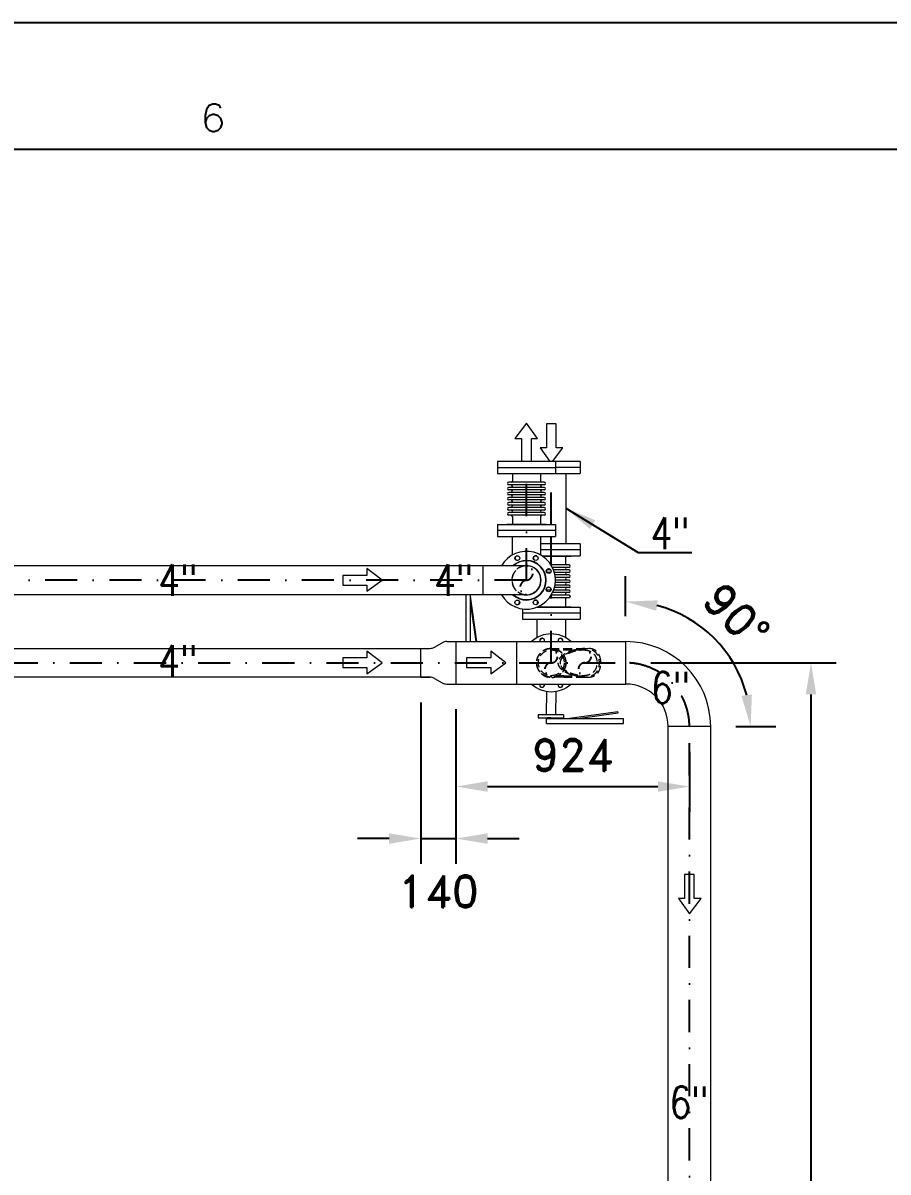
# Model space of a CAD drawing. Header units: millimetres. Extents: x -312439 to 477422, y -331570 to 212570.
# Drawn here: x 365740 to 369165, y 174999 to 179550 of the extents above; entities that cross this region are included whole.
import ezdxf

# ---------------------------------------------------------------- set-up
doc = ezdxf.new("R2010")
doc.units = ezdxf.units.MM
doc.linetypes.add('DASHDOT', pattern=[25.4, 12.7, -6.35, 0, -6.35])
doc.linetypes.add('HIDDEN', pattern=[9.525, 6.35, -3.175])
for name, color, linetype in [('ARCONDTEXTO', 4, 'Continuous'), ('FORMATO A1', 1, 'Continuous'), ('TEXTO FORMATO', 4, 'Continuous')]:
    doc.layers.add(name, color=color, linetype=linetype)
doc.styles.add('ROMAND', font='ROMAND.SHX')
doc.styles.add('ROMANS', font='romans.shx', dxfattribs={"height": 187.5})
doc.dimstyles.new('1-50 (MILIMETRO)', dxfattribs={"dimscale": 0, "dimtxt": 125, "dimasz": 125, "dimexe": 100, "dimexo": 100, "dimgap": 50, "dimtad": 0, "dimdec": 0, "dimzin": 0, "dimdsep": 46, "dimtxsty": 'ROMAND', "dimcen": -390, "dimclrd": 1, "dimclre": 1, "dimclrt": 3, "dimadec": 0, "dimazin": 0, "dimtfac": 1, "dimtdec": 0, "dimtix": 1, "dimtmove": 2, "dimatfit": 2, "dimfxl": 1, "dimtvp": 1, "dimtolj": 1, "dimtzin": 0, "dimarcsym": 0})

# ---------------------------------------------------------------- blocks, each defined once
blk = doc.blocks.new('A$C2D342850')
at = {"layer": 'FORMATO A1', "color": 1, "linetype": 'Continuous'}
blk.add_line((84100, 0), (0, 0), dxfattribs=at)
at = {"layer": 'FORMATO A1', "color": 2, "linetype": 'Continuous'}
blk.add_line((2500, -1000), (83100, -1000), dxfattribs=at)
at = {"layer": 'FORMATO A1', "color": 1, "linetype": 'Continuous'}
blk.add_lwpolyline([(57262.7, -674.37), (57252.39, -653.75), (57221.45, -643.44), (57200.83, -643.44), (57169.89, -653.75), (57149.26, -684.69), (57138.95, -736.25), (57138.95, -787.81), (57149.26, -829.06), (57169.89, -849.69), (57200.83, -860), (57211.14, -860), (57242.08, -849.69), (57262.7, -829.06), (57273.01, -798.12), (57273.01, -787.81), (57262.7, -756.87), (57242.08, -736.25), (57211.14, -725.94), (57200.83, -725.94), (57169.89, -736.25), (57149.26, -756.87), (57138.95, -787.81)], dxfattribs=at)
blk = doc.blocks.new('*D101')
at = {"color": 1, "lineweight": -2, "transparency": 16777216}
for p, q in [((367314.8, 176858.7), (367314.8, 176219.9)), ((367454.5, 176831.7), (367454.5, 176219.9)), ((367189.8, 176319.9), (367064.8, 176319.9)), ((367314.8, 176319.9), (367454.5, 176319.9)), ((367579.5, 176319.9), (367704.5, 176319.9))]:
    blk.add_line(p, q, dxfattribs=at)
at = {"color": 1, "transparency": 16777216}
for points in [[(367189.8, 176340.8), (367189.8, 176299.1), (367314.8, 176319.9)], [(367579.5, 176340.8), (367579.5, 176299.1), (367454.5, 176319.9)]]:
    blk.add_solid(points, dxfattribs=at)
at = {"layer": 'Defpoints', "color": 0, "transparency": 16777216}
for p in [(367314.8, 176958.7), (367454.5, 176931.7), (367454.5, 176319.9)]:
    blk.add_point(p, dxfattribs=at)
at = {"color": 3, "transparency": 16777216, "insert": (367384.7, 176110.8), "char_height": 125, "attachment_point": 5, "style": 'ROMAND'}
blk.add_mtext('\\A1;140', dxfattribs=at)
blk = doc.blocks.new('*D102')
at = {"color": 1, "lineweight": -2, "transparency": 16777216}
for p, q in [((367454.5, 176831.7), (367454.5, 176425.8)), ((368378.9, 176663.4), (368378.9, 176425.8)), ((367579.5, 176525.8), (368253.9, 176525.8))]:
    blk.add_line(p, q, dxfattribs=at)
at = {"color": 1, "transparency": 16777216}
for points in [[(367579.5, 176546.7), (367579.5, 176505), (367454.5, 176525.8)], [(368253.9, 176546.7), (368253.9, 176505), (368378.9, 176525.8)]]:
    blk.add_solid(points, dxfattribs=at)
at = {"layer": 'Defpoints', "color": 0, "transparency": 16777216}
for p in [(367454.5, 176931.7), (368378.9, 176763.4), (368378.9, 176525.8)]:
    blk.add_point(p, dxfattribs=at)
at = {"color": 3, "transparency": 16777216, "insert": (367916.7, 176650.8), "char_height": 125, "attachment_point": 5, "style": 'ROMAND'}
blk.add_mtext('\\A1;924', dxfattribs=at)
blk = doc.blocks.new('*D103')
at = {"color": 1, "lineweight": -2, "transparency": 16777216}
for p, q in [((368226.4, 177015.9), (368960.2, 177015.9)), ((368860.2, 176890.9), (368860.2, 172213)), ((368478.9, 172088), (368960.2, 172088))]:
    blk.add_line(p, q, dxfattribs=at)
at = {"color": 1, "transparency": 16777216}
for points in [[(368839.4, 176890.9), (368881, 176890.9), (368860.2, 177015.9)], [(368839.4, 172213), (368881, 172213), (368860.2, 172088)]]:
    blk.add_solid(points, dxfattribs=at)
at = {"layer": 'Defpoints', "color": 0, "transparency": 16777216}
for p in [(368126.4, 177015.9), (368378.9, 172088), (368860.2, 172088)]:
    blk.add_point(p, dxfattribs=at)
at = {"color": 3, "transparency": 16777216, "insert": (368735.2, 174552), "char_height": 125, "attachment_point": 5, "rotation": 90, "style": 'ROMAND'}
blk.add_mtext('\\A1;4928', dxfattribs=at)
blk = doc.blocks.new('*D104')
at = {"color": 1, "lineweight": -2, "transparency": 16777216}
for p, q in [((368126.4, 177200), (368126.4, 177358.4)), ((368563, 176763.4), (368721.4, 176763.4))]:
    blk.add_line(p, q, dxfattribs=at)
blk.add_arc((368126.4, 176763.4), 495, 14.5079, 75.4921, dxfattribs=at)
at = {"color": 1, "transparency": 16777216}
for points in [[(368247.8, 177221.9), (368253.1, 177263.3), (368126.4, 177258.4)], [(368626.3, 176890), (368585, 176884.8), (368621.4, 176763.4)]]:
    blk.add_solid(points, dxfattribs=at)
at = {"layer": 'Defpoints', "color": 0, "transparency": 16777216}
for p in [(368126.4, 177100), (368555.1, 177010.9), (368126.4, 176763.4), (368463, 176763.4)]:
    blk.add_point(p, dxfattribs=at)
at = {"color": 3, "transparency": 16777216, "insert": (368564.8, 177201.8), "char_height": 125, "attachment_point": 5, "rotation": 315, "style": 'ROMAND'}
blk.add_mtext('\\A1;90°', dxfattribs=at)

msp = doc.modelspace()

# ---------------------------------------------------------------- linework, layer by layer
at = {"color": 1, "linetype": 'Continuous', "lineweight": 0}
for p, q in [((367733.801, 177964.48), (367687.501, 177904.402)), ((367777.656, 177904.402), (367733.801, 177964.48)), ((367687.501, 177904.402), (367714.624, 177904.402)), ((367714.624, 177904.402), (367714.624, 177813.516)), ((367752.979, 177813.516), (367752.979, 177904.402)), ((367752.979, 177904.402), (367777.656, 177904.402)), ((367006.446, 177362.044), (367006.446, 177323.689)), ((367101.765, 177362.044), (367006.446, 177362.044)), ((367101.765, 177389.166), (367101.765, 177362.044)), ((367161.843, 177342.866), (367101.765, 177389.166)), ((367006.446, 177323.689), (367101.765, 177323.689)), ((367101.765, 177299.012), (367161.843, 177342.866)), ((367101.765, 177323.689), (367101.765, 177299.012))]:
    msp.add_line(p, q, dxfattribs=at)
at = {"color": 4, "linetype": 'Continuous', "lineweight": 0}
for p, q in [((367812.624, 177961.844), (367812.624, 177866.525)), ((367850.979, 177961.844), (367812.624, 177961.844)), ((367850.979, 177866.525), (367850.979, 177961.844)), ((367787.947, 177866.525), (367826.641, 177813.516)), ((367812.624, 177866.525), (367787.947, 177866.525)), ((367837.249, 177813.516), (367878.101, 177866.525)), ((367878.101, 177866.525), (367850.979, 177866.525)), ((367101.765, 177062.166), (367101.765, 177035.044)), ((367161.843, 177015.866), (367101.765, 177062.166)), ((367592.124, 177062.166), (367592.124, 177035.044)), ((367652.202, 177015.866), (367592.124, 177062.166)), ((367006.446, 177035.044), (367006.446, 176996.689)), ((367101.765, 177035.044), (367006.446, 177035.044)), ((367006.446, 176996.689), (367101.765, 176996.689)), ((367101.765, 176972.012), (367161.843, 177015.866)), ((367101.765, 176996.689), (367101.765, 176972.012)), ((367496.804, 177035.044), (367496.804, 176996.689)), ((367592.124, 177035.044), (367496.804, 177035.044)), ((367496.804, 176996.689), (367592.124, 176996.689)), ((367592.124, 176972.012), (367652.202, 177015.866)), ((367592.124, 176996.689), (367592.124, 176972.012)), ((368359.706, 176177.427), (368359.706, 176082.107)), ((368398.061, 176177.427), (368359.706, 176177.427)), ((368398.061, 176082.107), (368398.061, 176177.427)), ((368335.029, 176082.107), (368378.884, 176022.029)), ((368359.706, 176082.107), (368335.029, 176082.107)), ((368378.884, 176022.029), (368425.184, 176082.107)), ((368425.184, 176082.107), (368398.061, 176082.107))]:
    msp.add_line(p, q, dxfattribs=at)
at = {"color": 5, "linetype": 'Continuous', "lineweight": 0}
for p, q in [((367848.301, 177813.516), (367619.301, 177813.516)), ((367619.301, 177813.516), (367619.301, 177765.916)), ((367619.301, 177789.716), (367848.301, 177789.716)), ((367848.301, 177813.516), (367848.301, 177765.916)), ((367946.301, 177813.208), (367848.301, 177813.208)), ((367946.301, 177789.408), (367848.301, 177789.408)), ((367946.301, 177813.208), (367946.301, 177765.608)), ((367619.301, 177765.916), (367848.301, 177765.916)), ((367656.901, 177764.316), (367655.301, 177765.916)), ((367810.701, 177764.316), (367656.901, 177764.316)), ((367804.308, 177730.693), (367663.295, 177730.693)), ((367677.801, 177764.316), (367677.801, 177735.693)), ((367789.801, 177764.316), (367789.801, 177735.693)), ((367908.701, 177764.008), (367789.801, 177764.008)), ((367810.701, 177764.316), (367812.301, 177765.916)), ((367811.993, 177765.608), (367946.301, 177765.608)), ((367888.951, 177764.008), (367888.951, 177488.116)), ((367908.701, 177764.008), (367910.301, 177765.608)), ((367804.308, 177720.693), (367663.295, 177720.693)), ((367804.308, 177710.693), (367663.295, 177710.693)), ((367804.308, 177700.693), (367663.295, 177700.693)), ((367804.308, 177690.693), (367663.295, 177690.693)), ((367804.308, 177680.693), (367663.295, 177680.693)), ((367804.308, 177670.693), (367663.295, 177670.693)), ((367804.308, 177660.693), (367663.295, 177660.693)), ((367804.308, 177650.693), (367663.295, 177650.693)), ((367804.308, 177640.693), (367663.295, 177640.693)), ((367804.308, 177630.693), (367663.295, 177630.693)), ((367804.308, 177620.693), (367663.295, 177620.693)), ((367804.308, 177610.932), (367663.295, 177610.932)), ((367804.308, 177600.693), (367663.295, 177600.693)), ((367677.801, 177595.693), (367677.801, 177565.116)), ((367789.801, 177595.693), (367789.801, 177565.116)), ((367619.301, 177563.516), (367848.301, 177563.516)), ((367619.301, 177563.516), (367619.301, 177515.916)), ((367656.901, 177565.116), (367655.301, 177563.516)), ((367656.901, 177565.116), (367810.701, 177565.116)), ((367810.701, 177565.116), (367812.301, 177563.516)), ((367848.301, 177563.516), (367848.301, 177515.916)), ((367848.301, 177539.716), (367619.301, 177539.716)), ((367619.301, 177515.916), (367848.301, 177515.916)), ((367656.901, 177514.316), (367655.301, 177515.916)), ((367810.701, 177514.316), (367656.901, 177514.316)), ((367676.651, 177514.316), (367676.651, 177442.084)), ((367790.951, 177442.084), (367790.951, 177514.316)), ((367810.701, 177514.316), (367812.301, 177515.916)), ((367790.951, 177488.116), (367908.701, 177488.116)), ((367946.301, 177486.516), (367790.951, 177486.516)), ((367946.301, 177462.716), (367790.951, 177462.716)), ((367908.701, 177488.116), (367910.301, 177486.516)), ((367946.301, 177486.516), (367946.301, 177438.916)), ((367796.128, 177438.916), (367946.301, 177438.916)), ((367908.701, 177437.316), (367798.527, 177437.316)), ((367887.801, 177437.316), (367887.801, 177408.693)), ((367908.701, 177437.316), (367910.301, 177438.916)), ((367733.801, 177400.016), (363310.144, 177400.016)), ((367562.351, 177285.716), (367562.351, 177400.016)), ((367829.296, 177373.693), (367813.844, 177373.693)), ((367829.808, 177383.693), (367813.959, 177383.693)), ((367902.308, 177403.693), (367830.808, 177403.693)), ((367902.308, 177393.693), (367836.402, 177393.693)), ((367902.308, 177383.693), (367840.775, 177383.693)), ((367902.308, 177373.693), (367844.073, 177373.693)), ((367902.308, 177363.693), (367846.391, 177363.693)), ((367788.541, 177323.693), (367787.639, 177323.693)), ((367791.071, 177333.693), (367790.21, 177333.693)), ((367790.951, 177342.866), (367790.951, 177352.759)), ((367791.795, 177343.693), (367790.951, 177343.693)), ((367902.308, 177323.693), (367846.685, 177323.693)), ((367902.308, 177353.693), (367847.788, 177353.693)), ((367902.308, 177333.693), (367847.933, 177333.693)), ((367902.308, 177343.693), (367848.298, 177343.693)), ((367733.801, 177285.716), (363273.415, 177285.716)), ((367494.107, 177285.716), (367494.107, 177100.016)), ((367512.617, 177100.016), (367512.617, 177285.716)), ((367537.18, 177100.016), (367512.617, 177279.518)), ((367764.559, 177293.693), (367762.924, 177293.693)), ((367776.574, 177303.693), (367775.414, 177303.693)), ((367783.931, 177313.693), (367782.945, 177313.693)), ((367830.525, 177303.693), (367812.497, 177303.693)), ((367826.455, 177313.693), (367816.043, 177313.693)), ((367902.308, 177273.693), (367825.045, 177273.693)), ((367902.308, 177283.932), (367831.97, 177283.932)), ((367902.308, 177293.693), (367837.205, 177293.693)), ((367902.308, 177303.693), (367841.392, 177303.693)), ((367902.308, 177313.693), (367844.523, 177313.693)), ((367512.617, 177247.052), (367532.737, 177100.016)), ((367717.301, 177229.561), (367717.301, 177188.916)), ((367775.801, 177261.793), (367775.801, 177247.774)), ((367776.273, 177236.516), (367946.301, 177236.516)), ((367780.036, 177238.116), (367908.701, 177238.116)), ((367887.801, 177268.693), (367887.801, 177238.116)), ((367908.701, 177238.116), (367910.301, 177236.516)), ((367946.301, 177236.516), (367946.301, 177188.916)), ((367946.301, 177212.716), (367717.301, 177212.716)), ((367717.301, 177188.916), (367946.301, 177188.916)), ((367754.901, 177187.316), (367753.301, 177188.916)), ((367908.701, 177187.316), (367754.901, 177187.316)), ((367774.651, 177187.316), (367774.651, 177115.084)), ((367888.951, 177115.084), (367888.951, 177187.316)), ((367908.701, 177187.316), (367910.301, 177188.916)), ((367368.904, 177077.583), (367400.467, 177095.449)), ((367417.807, 177100.016), (368126.434, 177100.016)), ((367454.536, 177100.016), (367454.536, 176931.716)), ((367694.67, 177100.016), (367694.67, 176931.716)), ((368126.434, 176931.716), (368126.434, 177100.016)), ((363130.433, 177073.016), (367351.565, 177073.016)), ((367314.836, 176958.716), (367314.836, 177073.016)), ((367351.565, 176958.716), (363130.433, 176958.716)), ((367314.836, 176958.716), (367351.565, 176958.716)), ((367368.904, 176954.149), (367400.467, 176936.283)), ((367417.807, 176931.716), (367454.536, 176931.716)), ((367454.536, 176931.716), (367694.67, 176931.716)), ((367694.67, 176931.716), (368126.434, 176931.716)), ((367812.353, 176903.03), (367811.542, 176810.033)), ((367849.448, 176902.734), (367848.637, 176809.71)), ((368095.86, 176822.146), (367895.15, 176794.682)), ((367927.615, 176794.682), (368096.456, 176817.786)), ((368096.456, 176817.786), (368095.86, 176822.146)), ((367780.092, 176810.308), (367779.99, 176798.643)), ((367779.99, 176798.643), (367879.986, 176797.772)), ((367880.088, 176809.436), (367780.092, 176810.308)), ((368117.488, 176794.682), (367812.488, 176794.682)), ((367812.488, 176776.172), (367812.488, 176794.682)), ((367812.488, 176776.172), (368117.488, 176776.172)), ((367829.988, 176798.207), (367815.662, 176798.207)), ((367815.662, 176794.682), (367815.662, 176798.207)), ((367844.314, 176794.682), (367844.314, 176798.083)), ((367880.088, 176809.436), (367879.986, 176797.772)), ((368117.488, 176776.172), (368117.488, 176794.682)), ((368463.034, 176763.416), (368294.734, 176763.416)), ((368294.734, 172250.377), (368294.734, 176763.416)), ((368463.034, 172250.377), (368463.034, 176763.416))]:
    msp.add_line(p, q, dxfattribs=at)
at = {"color": 6, "linetype": 'DASHDOT', "ltscale": 10}
for p, q in [((367733.801, 177342.866), (367733.801, 177813.516)), ((367831.801, 177563.516), (367831.801, 177765.916)), ((367831.801, 177402.08), (367831.801, 177515.916)), ((367733.801, 177342.866), (358806.396, 177342.866)), ((367831.801, 177015.866), (367831.801, 177283.653)), ((363130.433, 177015.866), (368126.434, 177015.866)), ((368378.884, 172250.377), (368378.884, 176763.416))]:
    msp.add_line(p, q, dxfattribs=at)
at = {"color": 1, "linetype": 'HIDDEN', "lineweight": 0, "ltscale": 5}
for p, q in [((367831.801, 177073.016), (367882.018, 177073.016)), ((367831.801, 177066.996), (367882.018, 177066.996)), ((367882.413, 177073.016), (367962.705, 177073.016)), ((367882.413, 177066.996), (367957.636, 177066.996)), ((367882.018, 176964.736), (367831.801, 176964.736)), ((367882.018, 176958.716), (367831.801, 176958.716)), ((367882.413, 176964.736), (367957.636, 176964.736)), ((367882.413, 176958.716), (367962.705, 176958.716))]:
    msp.add_line(p, q, dxfattribs=at)
at = {"color": 5, "linetype": 'Continuous', "lineweight": 0}
for centre in [(367697.446, 177430.635), (367770.156, 177430.635), (367821.57, 177379.221), (367821.57, 177306.511), (367697.446, 177255.098), (367770.156, 177255.098)]:
    msp.add_circle(centre, 9.5, dxfattribs=at)
at = {"color": 1, "linetype": 'HIDDEN', "lineweight": 0, "ltscale": 5}
for radius in [58, 57.15, 51.13]:
    msp.add_circle((367831.801, 177015.866), radius, dxfattribs=at)
at = {"color": 5, "linetype": 'Continuous', "lineweight": 0}
for centre, radius, start, end in [((367663.295, 177725.693), 5, 90, 270), ((367672.801, 177735.693), 5, 270, 0), ((367794.801, 177735.693), 5, 180, 270), ((367804.308, 177725.693), 5, 270, 90), ((367663.295, 177705.693), 5, 90, 270), ((367663.295, 177685.693), 5, 90, 270), ((367672.801, 177715.693), 5, 270, 90), ((367672.801, 177695.693), 5, 270, 90), ((367672.801, 177675.693), 5, 270, 90), ((367794.801, 177715.693), 5, 90, 270), ((367794.801, 177695.693), 5, 90, 270), ((367794.801, 177675.693), 5, 90, 270), ((367804.308, 177705.693), 5, 270, 90), ((367804.308, 177685.693), 5, 270, 90), ((367663.295, 177665.693), 5, 90, 270), ((367663.295, 177645.693), 5, 90, 270), ((367672.801, 177655.693), 5, 270, 90), ((367672.801, 177635.693), 5, 270, 90), ((367794.801, 177655.693), 5, 90, 270), ((367794.801, 177635.693), 5, 90, 270), ((367804.308, 177665.693), 5, 270, 90), ((367804.308, 177645.693), 5, 270, 90), ((367663.295, 177605.813), 5.119, 90, 270), ((367663.295, 177625.693), 5, 90, 270), ((367672.801, 177595.693), 5, 0, 90), ((367672.927, 177615.693), 5.002, 287.829397, 88.562061), ((367794.676, 177615.693), 5.002, 91.437939, 252.170603), ((367794.801, 177595.693), 5, 90, 180), ((367804.308, 177625.693), 5, 270, 90), ((367804.308, 177605.813), 5.119, 270, 90), ((367733.801, 177342.866), 114.5, 209.942236, 150.057744), ((367733.801, 177342.866), 78.5, 226.721117, 133.278846), ((367733.801, 177342.866), 76.9, 228.002408, 131.997598), ((367698.214, 177430.949), 9.5, 114.750786, 289.749214), ((367698.214, 177430.949), 19.522, 109.038291, 114.961709), ((367770.921, 177430.314), 9.5, 69.750786, 244.749235), ((367770.921, 177430.314), 19.522, 64.038291, 69.961709), ((367892.801, 177408.693), 5, 180, 270), ((367733.801, 177342.866), 58, 260.178792, 99.821205), ((367733.801, 177342.866), 57.15, 270, 90), ((367821.884, 177378.454), 9.5, 24.750786, 199.749187), ((367821.884, 177378.454), 19.522, 19.038291, 24.961709), ((367892.801, 177388.693), 5, 90, 270), ((367892.801, 177368.693), 5, 90, 270), ((367902.308, 177398.693), 5, 270, 90), ((367902.308, 177378.693), 5, 270, 90), ((367902.308, 177358.693), 5, 270, 90), ((367821.249, 177305.747), 9.5, 339.750786, 154.749179), ((367892.801, 177348.693), 5, 90, 270), ((367892.801, 177328.693), 5, 90, 270), ((367902.308, 177338.693), 5, 270, 90), ((367902.308, 177318.693), 5, 270, 90), ((367821.249, 177305.747), 19.522, 334.038291, 339.961709), ((367892.676, 177288.693), 5.002, 91.437939, 252.170603), ((367892.801, 177308.693), 5, 90, 270), ((367892.801, 177268.693), 5, 90, 180), ((367902.308, 177298.693), 5, 270, 90), ((367902.308, 177278.813), 5.119, 270, 90), ((367696.682, 177255.418), 19.522, 244.038291, 249.961709), ((367696.682, 177255.418), 9.5, 249.750786, 64.749214), ((367769.389, 177254.784), 9.5, 294.750786, 109.749189), ((367769.389, 177254.784), 19.522, 289.038291, 294.961709), ((367417.807, 177064.816), 35.2, 90, 119.511499), ((367831.801, 177015.866), 114.5, 47.301682, 132.698318), ((367795.446, 177103.635), 9.5, 337.610522, 202.389474), ((367796.214, 177103.949), 9.5, 114.750786, 204.452827), ((367795.951, 177102.417), 9.889, 46.446377, 151.373861), ((367796.214, 177103.949), 19.522, 109.038291, 114.961709), ((367795.38, 177103.607), 9.5, 337.790554, 109.553301), ((367868.156, 177103.635), 9.5, 337.610522, 202.389474), ((367868.921, 177103.314), 9.5, 69.750786, 200.313322), ((367867.652, 177102.417), 9.889, 1.446377, 106.373861), ((367868.09, 177103.662), 9.5, 337.430586, 64.553301), ((367868.921, 177103.314), 19.522, 64.038291, 69.961709), ((368126.434, 176763.416), 336.6, 0, 90), ((367351.565, 177108.216), 35.2, 270, 299.511499), ((367351.565, 176923.516), 35.2, 60.488501, 90), ((367417.807, 176966.916), 35.2, 240.488501, 270), ((367831.801, 177015.866), 114.5, 227.301682, 312.698318), ((367795.446, 176928.098), 9.5, 157.610522, 22.389454), ((367795.513, 176928.07), 9.5, 157.430586, 244.553301), ((367795.951, 176929.315), 9.889, 181.446377, 286.373861), ((367794.682, 176928.418), 19.521, 244.033681, 249.966158), ((367794.682, 176928.418), 9.5, 249.750786, 20.313327), ((367868.156, 176928.098), 9.5, 157.610522, 22.389454), ((367868.223, 176928.125), 9.5, 157.790554, 289.553301), ((367867.652, 176929.315), 9.889, 226.446377, 331.373861), ((367867.389, 176927.784), 9.5, 294.750786, 24.452821), ((367867.389, 176927.784), 19.522, 289.038291, 294.961709), ((368126.434, 176763.416), 168.3, 0, 90)]:
    msp.add_arc(centre, radius, start, end, dxfattribs=at)
at = {"color": 1, "linetype": 'HIDDEN', "lineweight": 0, "ltscale": 5}
for centre, radius, start, end in [((367733.801, 177342.866), 58, 99.821208, 260.178792), ((367733.801, 177342.866), 57.15, 90, 270), ((367831.801, 177015.866), 58.291, 180, 0)]:
    msp.add_arc(centre, radius, start, end, dxfattribs=at)
at = {"color": 6, "linetype": 'DASHDOT', "ltscale": 3}
for centre, radius, start, end in [((367730.246, 177371.441), 28.795, 277.091698, 82.908302), ((367737.356, 177314.291), 28.795, 97.091698, 262.908302), ((367831.654, 177041.431), 25.565, 270.330174, 89.669826), ((367964.43, 177041.431), 25.565, 270.330174, 89.669826), ((367831.949, 176990.301), 25.565, 90.330174, 269.669826), ((367964.724, 176990.301), 25.565, 90.330174, 269.669826)]:
    msp.add_arc(centre, radius, start, end, dxfattribs=at)
at = {"color": 6, "linetype": 'DASHDOT', "ltscale": 10}
msp.add_arc((368126.434, 176763.416), 252.45, 0, 90, dxfattribs=at)
at = {"color": 1, "linetype": 'HIDDEN', "lineweight": 0, "ltscale": 5}
for points, knots in [([(367962.705, 176958.716), (367964.783, 176958.716), (367966.905, 176958.773), (367971.182, 176959.031), (367973.336, 176959.232), (367977.619, 176959.808), (367979.749, 176960.182), (367983.929, 176961.128), (367985.979, 176961.699), (367989.953, 176963.052), (367991.88, 176963.836), (367995.572, 176965.62), (367997.337, 176966.621), (368000.675, 176968.827), (368002.249, 176970.033), (368005.187, 176972.621), (368006.552, 176974.004), (368008.899, 176976.712), (368009.936, 176978.053), (368011.886, 176980.885), (368012.799, 176982.376), (368014.488, 176985.488), (368015.264, 176987.109), (368016.673, 176990.454), (368017.306, 176992.178), (368018.425, 176995.701), (368018.911, 176997.501), (368019.739, 177001.145), (368020.081, 177002.99), (368020.62, 177006.691), (368020.819, 177008.547), (368021.081, 177012.234), (368021.143, 177014.065), (368021.143, 177017.667), (368021.081, 177019.498), (368020.819, 177023.186), (368020.62, 177025.042), (368020.081, 177028.742), (368019.739, 177030.587), (368018.911, 177034.232), (368018.425, 177036.031), (368017.306, 177039.554), (368016.673, 177041.278), (368015.264, 177044.623), (368014.488, 177046.244), (368012.799, 177049.356), (368011.886, 177050.847), (368009.936, 177053.679), (368008.899, 177055.02), (368006.552, 177057.728), (368005.187, 177059.111), (368002.249, 177061.7), (368000.675, 177062.905), (367997.337, 177065.111), (367995.572, 177066.112), (367991.88, 177067.896), (367989.953, 177068.68), (367985.979, 177070.033), (367983.929, 177070.605), (367979.749, 177071.55), (367977.619, 177071.925), (367973.336, 177072.5), (367971.182, 177072.701), (367966.905, 177072.959), (367964.783, 177073.016), (367959.412, 177073.016), (367956.076, 177072.874), (367949.35, 177072.345), (367945.961, 177071.958), (367939.168, 177070.961), (367935.764, 177070.352), (367928.982, 177068.927), (367925.603, 177068.111), (367918.911, 177066.282), (367915.6, 177065.269), (367909.088, 177063.051), (367905.888, 177061.846), (367899.645, 177059.245), (367896.602, 177057.848), (367890.721, 177054.861), (367887.883, 177053.27), (367882.006, 177049.598), (367878.807, 177047.349), (367872.791, 177042.328), (367869.973, 177039.557), (367865.143, 177033.539), (367863.13, 177030.292), (367861.014, 177025.107), (367860.46, 177023.326), (367859.702, 177019.668), (367859.499, 177017.79), (367859.499, 177013.942), (367859.702, 177012.064), (367860.46, 177008.406), (367861.014, 177006.625), (367863.13, 177001.44), (367865.143, 176998.193), (367869.973, 176992.175), (367872.791, 176989.404), (367878.807, 176984.384), (367882.006, 176982.134), (367887.883, 176978.462), (367890.721, 176976.871), (367896.602, 176973.884), (367899.645, 176972.488), (367905.888, 176969.886), (367909.088, 176968.681), (367915.6, 176966.463), (367918.911, 176965.45), (367925.603, 176963.621), (367928.982, 176962.805), (367935.764, 176961.38), (367939.168, 176960.771), (367945.961, 176959.774), (367949.35, 176959.387), (367956.076, 176958.858), (367959.412, 176958.716), (367962.705, 176958.716)], [0, 0, 0, 0, 6.23412306, 6.23412306, 12.46824612, 12.46824612, 18.70236918, 18.70236918, 24.93649225, 24.93649225, 31.17061531, 31.17061531, 37.40473837, 37.40473837, 43.63886143, 43.63886143, 49.87298449, 49.87298449, 55.275467, 55.275467, 60.67794951, 60.67794951, 66.08043203, 66.08043203, 71.48291454, 71.48291454, 76.88539705, 76.88539705, 82.28787956, 82.28787956, 87.69036207, 87.69036207, 93.09284458, 93.09284458, 98.49532709, 98.49532709, 103.89780961, 103.89780961, 109.30029212, 109.30029212, 114.70277463, 114.70277463, 120.10525714, 120.10525714, 125.50773965, 125.50773965, 130.91022216, 130.91022216, 136.31270468, 136.31270468, 142.54682774, 142.54682774, 148.7809508, 148.7809508, 155.01507386, 155.01507386, 161.24919692, 161.24919692, 167.48331998, 167.48331998, 173.71744304, 173.71744304, 179.9515661, 179.9515661, 186.18568917, 186.18568917, 196.06222167, 196.06222167, 205.93875418, 205.93875418, 215.81528669, 215.81528669, 225.69181919, 225.69181919, 235.5683517, 235.5683517, 245.44488421, 245.44488421, 255.32141671, 255.32141671, 265.19794922, 265.19794922, 276.74082058, 276.74082058, 288.28369195, 288.28369195, 299.82656331, 299.82656331, 305.59799899, 305.59799899, 311.36943467, 311.36943467, 317.14087035, 317.14087035, 322.91230604, 322.91230604, 334.4551774, 334.4551774, 345.99804876, 345.99804876, 357.54092013, 357.54092013, 367.41745263, 367.41745263, 377.29398514, 377.29398514, 387.17051765, 387.17051765, 397.04705015, 397.04705015, 406.92358266, 406.92358266, 416.80011517, 416.80011517, 426.67664767, 426.67664767, 436.55318018, 436.55318018, 436.55318018, 436.55318018]), ([(367972.808, 176958.716), (367969.399, 176958.716), (367965.953, 176958.867), (367959.014, 176959.418), (367955.523, 176959.818), (367948.526, 176960.836), (367945.022, 176961.455), (367938.037, 176962.896), (367934.557, 176963.717), (367927.659, 176965.556), (367924.244, 176966.573), (367917.524, 176968.8), (367914.219, 176970.01), (367907.767, 176972.623), (367904.619, 176974.027), (367898.531, 176977.036), (367895.591, 176978.641), (367889.577, 176982.305), (367886.336, 176984.525), (367880.226, 176989.487), (367877.358, 176992.228), (367872.426, 176998.196), (367870.362, 177001.42), (367868.182, 177006.59), (367867.609, 177008.369), (367866.822, 177012.036), (367866.609, 177013.923), (367866.609, 177017.809), (367866.822, 177019.697), (367867.609, 177023.363), (367868.182, 177025.142), (367870.362, 177030.312), (367872.426, 177033.536), (367877.358, 177039.504), (367880.226, 177042.245), (367886.336, 177047.207), (367889.577, 177049.427), (367895.591, 177053.091), (367898.531, 177054.696), (367904.619, 177057.705), (367907.767, 177059.109), (367914.219, 177061.723), (367917.524, 177062.932), (367924.244, 177065.159), (367927.659, 177066.176), (367934.557, 177068.015), (367938.037, 177068.837), (367945.022, 177070.277), (367948.526, 177070.896), (367955.523, 177071.914), (367959.014, 177072.314), (367965.953, 177072.865), (367969.399, 177073.016), (367974.854, 177073.016), (367976.942, 177072.961), (367981.142, 177072.708), (367983.253, 177072.51), (367987.436, 177071.94), (367989.509, 177071.568), (367993.559, 177070.624), (367995.535, 177070.052), (367999.341, 177068.694), (368001.176, 177067.907), (368004.671, 177066.113), (368006.331, 177065.107), (368009.451, 177062.892), (368010.913, 177061.684), (368013.627, 177059.097), (368014.881, 177057.718), (368017.041, 177055.012), (368017.998, 177053.664), (368019.793, 177050.822), (368020.631, 177049.326), (368022.179, 177046.208), (368022.889, 177044.586), (368024.177, 177041.24), (368024.755, 177039.516), (368025.776, 177035.996), (368026.219, 177034.198), (368026.974, 177030.558), (368027.285, 177028.716), (368027.777, 177025.022), (368027.958, 177023.17), (368028.196, 177019.49), (368028.253, 177017.663), (368028.253, 177014.069), (368028.196, 177012.242), (368027.958, 177008.562), (368027.777, 177006.71), (368027.285, 177003.016), (368026.974, 177001.174), (368026.219, 176997.534), (368025.776, 176995.737), (368024.755, 176992.216), (368024.177, 176990.492), (368022.889, 176987.146), (368022.179, 176985.524), (368020.631, 176982.406), (368019.793, 176980.911), (368017.998, 176978.068), (368017.041, 176976.72), (368014.881, 176974.014), (368013.627, 176972.636), (368010.913, 176970.048), (368009.451, 176968.84), (368006.331, 176966.625), (368004.671, 176965.619), (368001.176, 176963.825), (367999.341, 176963.038), (367995.535, 176961.68), (367993.559, 176961.108), (367989.509, 176960.164), (367987.436, 176959.792), (367983.253, 176959.222), (367981.142, 176959.024), (367976.942, 176958.771), (367974.854, 176958.716), (367972.808, 176958.716)], [0, 0, 0, 0, 10.22781443, 10.22781443, 20.45562885, 20.45562885, 30.68344328, 30.68344328, 40.9112577, 40.9112577, 51.13907213, 51.13907213, 61.36688655, 61.36688655, 71.59470098, 71.59470098, 81.82251541, 81.82251541, 93.47832198, 93.47832198, 105.13412855, 105.13412855, 116.78993512, 116.78993512, 122.61783841, 122.61783841, 128.4457417, 128.4457417, 134.27364498, 134.27364498, 140.10154827, 140.10154827, 151.75735484, 151.75735484, 163.41316142, 163.41316142, 175.06896799, 175.06896799, 185.29678242, 185.29678242, 195.52459684, 195.52459684, 205.75241127, 205.75241127, 215.98022569, 215.98022569, 226.20804012, 226.20804012, 236.43585454, 236.43585454, 246.66366897, 246.66366897, 256.89148339, 256.89148339, 263.02844688, 263.02844688, 269.16541036, 269.16541036, 275.30237384, 275.30237384, 281.43933732, 281.43933732, 287.5763008, 287.5763008, 293.71326428, 293.71326428, 299.85022776, 299.85022776, 305.98719124, 305.98719124, 311.3778667, 311.3778667, 316.76854216, 316.76854216, 322.15921762, 322.15921762, 327.54989308, 327.54989308, 332.94056854, 332.94056854, 338.331244, 338.331244, 343.72191946, 343.72191946, 349.11259492, 349.11259492, 354.50327038, 354.50327038, 359.89394584, 359.89394584, 365.2846213, 365.2846213, 370.67529676, 370.67529676, 376.06597222, 376.06597222, 381.45664768, 381.45664768, 386.84732314, 386.84732314, 392.2379986, 392.2379986, 398.37496208, 398.37496208, 404.51192556, 404.51192556, 410.64888904, 410.64888904, 416.78585252, 416.78585252, 422.922816, 422.922816, 429.05977948, 429.05977948, 435.19674296, 435.19674296, 441.33370644, 441.33370644, 441.33370644, 441.33370644]), ([(367957.636, 177066.996), (367954.791, 177066.996), (367951.901, 177066.878), (367946.071, 177066.424), (367943.129, 177066.09), (367937.232, 177065.221), (367934.277, 177064.687), (367928.388, 177063.431), (367925.455, 177062.709), (367919.649, 177061.087), (367916.777, 177060.186), (367911.133, 177058.212), (367908.362, 177057.138), (367902.959, 177054.821), (367900.328, 177053.578), (367895.248, 177050.92), (367892.799, 177049.507), (367887.667, 177046.209), (367884.85, 177044.168), (367879.565, 177039.618), (367877.098, 177037.11), (367872.884, 177031.675), (367871.136, 177028.748), (367868.7, 177022.545), (367868.012, 177019.271), (367868.012, 177012.461), (367868.7, 177009.187), (367871.136, 177002.984), (367872.884, 177000.057), (367877.098, 176994.623), (367879.565, 176992.114), (367884.85, 176987.565), (367887.667, 176985.523), (367892.799, 176982.226), (367895.248, 176980.812), (367900.328, 176978.155), (367902.959, 176976.911), (367908.362, 176974.594), (367911.133, 176973.52), (367916.777, 176971.546), (367919.649, 176970.646), (367925.455, 176969.023), (367928.388, 176968.301), (367934.277, 176967.045), (367937.232, 176966.511), (367943.129, 176965.642), (367946.071, 176965.308), (367951.901, 176964.855), (367954.791, 176964.736), (367959.558, 176964.736), (367961.522, 176964.79), (367965.483, 176965.035), (367967.481, 176965.225), (367971.461, 176965.765), (367973.444, 176966.115), (367977.348, 176966.995), (367979.27, 176967.525), (367983.007, 176968.777), (367984.826, 176969.5), (367988.326, 176971.145), (367990.006, 176972.066), (367993.197, 176974.097), (367994.708, 176975.208), (367997.54, 176977.596), (367998.861, 176978.874), (368001.09, 176981.329), (368002.054, 176982.513), (368003.874, 176985.013), (368004.73, 176986.329), (368006.318, 176989.075), (368007.05, 176990.505), (368008.382, 176993.456), (368008.981, 176994.978), (368010.043, 176998.085), (368010.505, 176999.673), (368011.293, 177002.887), (368011.617, 177004.514), (368012.132, 177007.778), (368012.321, 177009.414), (368012.57, 177012.665), (368012.63, 177014.279), (368012.63, 177017.453), (368012.57, 177019.068), (368012.321, 177022.318), (368012.132, 177023.955), (368011.617, 177027.218), (368011.293, 177028.845), (368010.505, 177032.059), (368010.043, 177033.647), (368008.981, 177036.755), (368008.382, 177038.276), (368007.05, 177041.227), (368006.318, 177042.657), (368004.73, 177045.403), (368003.874, 177046.72), (368002.054, 177049.219), (368001.09, 177050.403), (367998.861, 177052.859), (367997.54, 177054.136), (367994.708, 177056.525), (367993.197, 177057.635), (367990.006, 177059.666), (367988.326, 177060.588), (367984.826, 177062.232), (367983.007, 177062.956), (367979.27, 177064.208), (367977.348, 177064.738), (367973.444, 177065.618), (367971.461, 177065.968), (367967.481, 177066.508), (367965.483, 177066.698), (367961.522, 177066.942), (367959.558, 177066.996), (367957.636, 177066.996)], [0, 0, 0, 0, 8.53572187, 8.53572187, 17.07144373, 17.07144373, 25.6071656, 25.6071656, 34.14288747, 34.14288747, 42.67860933, 42.67860933, 51.2143312, 51.2143312, 59.75005307, 59.75005307, 68.28577493, 68.28577493, 78.50008628, 78.50008628, 88.71439762, 88.71439762, 98.92870897, 98.92870897, 109.14302031, 109.14302031, 119.35733165, 119.35733165, 129.571643, 129.571643, 139.78595434, 139.78595434, 150.00026569, 150.00026569, 158.53598755, 158.53598755, 167.07170942, 167.07170942, 175.60743129, 175.60743129, 184.14315315, 184.14315315, 192.67887502, 192.67887502, 201.21459689, 201.21459689, 209.75031875, 209.75031875, 218.28604062, 218.28604062, 224.05312557, 224.05312557, 229.82021052, 229.82021052, 235.58729547, 235.58729547, 241.35438042, 241.35438042, 247.12146538, 247.12146538, 252.88855033, 252.88855033, 258.65563528, 258.65563528, 264.42272023, 264.42272023, 269.18420968, 269.18420968, 273.94569914, 273.94569914, 278.70718859, 278.70718859, 283.46867805, 283.46867805, 288.2301675, 288.2301675, 292.99165696, 292.99165696, 297.75314642, 297.75314642, 302.51463587, 302.51463587, 307.27612533, 307.27612533, 312.03761478, 312.03761478, 316.79910424, 316.79910424, 321.56059369, 321.56059369, 326.32208315, 326.32208315, 331.0835726, 331.0835726, 335.84506206, 335.84506206, 340.60655151, 340.60655151, 346.37363647, 346.37363647, 352.14072142, 352.14072142, 357.90780637, 357.90780637, 363.67489132, 363.67489132, 369.44197627, 369.44197627, 375.20906122, 375.20906122, 380.97614617, 380.97614617, 386.74323112, 386.74323112, 386.74323112, 386.74323112])]:
    msp.add_open_spline(points, degree=3, knots=knots, dxfattribs=at)
at = {"layer": 'FORMATO A1', "color": 2, "linetype": 'Continuous'}
msp.add_line((339142.032, 179049.523, 0), (379442.032, 179049.523, 0), dxfattribs=at)

# ---------------------------------------------------------------- block references
at = {"layer": 'FORMATO A1', "xscale": 0.5, "yscale": 0.5, "zscale": 0.5}
msp.add_blockref('A$C2D342850', (337892.032, 179549.523, 0), dxfattribs=at)

# ---------------------------------------------------------------- texts
at = {"layer": 'ARCONDTEXTO', "linetype": 'Continuous', "lineweight": -3, "style": 'ROMANS', "width": 0.8}
for s, p in [('4"', (368225.44, 177466.047)), ('4"', (366276.402, 177280.629)), ('4"', (367368.366, 177280.629)), ('4"', (366276.402, 176960.722)), ('6"', (368227.169, 176854.957)), ('6"', (368300.595, 175213.324))]:
    msp.add_text(s, height=125, dxfattribs=at).set_placement(p)

# ---------------------------------------------------------------- dimensions: what is measured, and where the dimension line sits
dim = msp.add_angular_dim_3p(base=(368555.101, 177010.908), center=(368126.434, 176763.416), p1=(368463.034, 176763.416), p2=(368126.434, 177100.016), dimstyle='1-50 (MILIMETRO)', override={"dimscale": 1})
dim.commit()
dim.dimension.update_dxf_attribs({"geometry": '*D104', "text_midpoint": (368564.828, 177201.81)})
dim = msp.add_linear_dim(base=(368860.189, 172088.043), p1=(368126.434, 177015.866), p2=(368378.884, 172088.043), angle=90, dimstyle='1-50 (MILIMETRO)', override={"dimscale": 1})
dim.commit()
dim.dimension.update_dxf_attribs({"geometry": '*D103', "text_midpoint": (368735.189, 174551.954)})
dim = msp.add_linear_dim(base=(367454.536, 176319.936), p1=(367314.836, 176958.716), p2=(367454.536, 176931.716), dimstyle='1-50 (MILIMETRO)', override={"dimscale": 1})
dim.commit()
dim.dimension.update_dxf_attribs({"geometry": '*D101', "text_midpoint": (367384.686, 176110.783), "dimtype": 160})
dim = msp.add_linear_dim(base=(368378.884, 176525.826), p1=(367454.536, 176931.716), p2=(368378.884, 176763.416), dimstyle='1-50 (MILIMETRO)', override={"dimscale": 1})
dim.commit()
dim.dimension.update_dxf_attribs({"geometry": '*D102', "text_midpoint": (367916.71, 176650.826)})

# ---------------------------------------------------------------- leaders
at = {"layer": 'TEXTO FORMATO'}
msp.add_leader([(367888.951, 177628.11), (368176.076, 177453.163), (368388.017, 177453.163)], dimstyle='1-50 (MILIMETRO)', override={"dimscale": 1}, dxfattribs=at)

doc.saveas('drawing.dxf')
